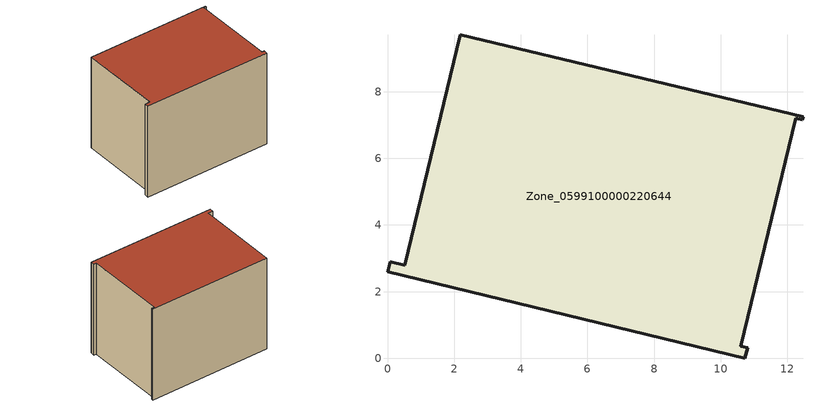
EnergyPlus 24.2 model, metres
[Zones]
Zone_0599100000220644
 floor ground (C_G): 10.72,0 0,2.59 0.08,2.9 0.51,2.79 2.18,9.71 12.47,7.25 12.45,7.16 12.25,7.2 10.61,0.36 10.81,0.31 z0
 wall outside (C_F): 0.51,2.79 0.08,2.9 0,2.59 10.72,0 10.81,0.31 10.61,0.36 12.25,7.2 12.45,7.16 12.47,7.25 2.18,9.71 0.51,2.79 z0:8.26
 roof outside (C_R): 12.45,7.16 12.47,7.25 2.18,9.71 0.51,2.79 0.08,2.9 0,2.59 10.72,0 10.81,0.31 10.61,0.36 12.25,7.2 z8.26
[BUILDING]
Pand.0599100000220644: North Axis=0; Terrain=City; Loads Convergence Tolerance Value=0.04; Temperature Convergence Tolerance Value=0.4; Solar Distribution=FullExterior; Maximum Number of Warmup Days=25; Minimum Number of Warmup Days=1
[Site:Location]
Rotterdam.The.Hague.AP_ZH_NLD Design_Conditions: Latitude=51.96; Longitude=4.45; Time Zone=1; Elevation=-4.5
[SITE:GROUNDTEMPERATURE:BUILDINGSURFACE]
18, 18, 18, 18, 18, 18, 18, 18, 18, 18, 18, 18
[MATERIAL] Thermal Absorptance=0.9; Solar Absorptance=0.7; Visible Absorptance=0.7
Name | Roughness | Thickness | Conductivity | Density | Specific Heat
G.TC.1992-2005 | MediumSmooth | 0.15 | 0.06 | 540 | 1210
F.TC.1992-2005 | Rough | 0.3 | 0.12 | 1920 | 840
R.TC.1992-2005 | MediumRough | 0.2 | 0.08 | 1500 | 1000
[CONSTRUCTION]
C_G: G.TC.1992-2005
C_F: F.TC.1992-2005
C_R: R.TC.1992-2005
[ZONE]
Zone_0599100000220644: Type=1; Multiplier=1; Ceiling Height=Autocalculate; Volume=Autocalculate; Floor Area=autocalculate; Part of Total Floor Area=Yes
[ZONEINFILTRATION:DESIGNFLOWRATE]
Infil_Zone_0599100000220644: Zone or ZoneList or Space or SpaceList=Zone_0599100000220644; Schedule=AlwaysOn; Design Flow Rate Calculation Method=Flow/Area; Flow Rate per Floor Area=0.0015; Constant Term Coefficient=1; Temperature Term Coefficient=0; Velocity Term Coefficient=0; Velocity Squared Term Coefficient=0
[HVACTEMPLATE:ZONE:IDEALLOADSAIRSYSTEM]
Zone_0599100000220644: Maximum Heating Supply Air Temperature=50; Minimum Cooling Supply Air Temperature=13; Maximum Heating Supply Air Humidity Ratio=0.0156; Minimum Cooling Supply Air Humidity Ratio=0.0077; Heating Limit=NoLimit; Cooling Limit=NoLimit; Dehumidification Control Type=ConstantSensibleHeatRatio; Cooling Sensible Heat Ratio=0.7; Dehumidification Setpoint=60; Humidification Control Type=None; Humidification Setpoint=30; Outdoor Air Method=None; Outdoor Air Flow Rate per Person=0.00944; Outdoor Air Flow Rate per Zone Floor Area=0; Outdoor Air Flow Rate per Zone=0; Demand Controlled Ventilation Type=None; Outdoor Air Economizer Type=NoEconomizer; Heat Recovery Type=None; Sensible Heat Recovery Effectiveness=0.7; Latent Heat Recovery Effectiveness=0.65
[ZONECONTROL:THERMOSTAT]
ThermostatControl_Zone_0599100000220644: Zone or ZoneList=Zone_0599100000220644; Control Type Schedule=DualSetpointControlType; Control 1=Thermostat_Zone_0599100000220644; Temperature Difference Between Cutout And Setpoint=0
[THERMOSTATSETPOINT:DUALSETPOINT]
Thermostat_Zone_0599100000220644: Heating Setpoint Temperature Schedule=HeatingSetpoint_Zone_0599100000220644; Cooling Setpoint Temperature Schedule=CoolingSetpoint_Zone_0599100000220644
[SCHEDULE:COMPACT]
HeatingSetpoint_Zone_0599100000220644: Through: 12/31, For: AllDays, Until: 24:00, 21
CoolingSetpoint_Zone_0599100000220644: Through: 12/31, For: AllDays, Until: 24:00, 24
DualSetpointControlType: Through: 12/31, For: AllDays, Until: 24:00, 4
AlwaysOn: Through: 12/31, For: AllDays, Until: 24:00, 1
